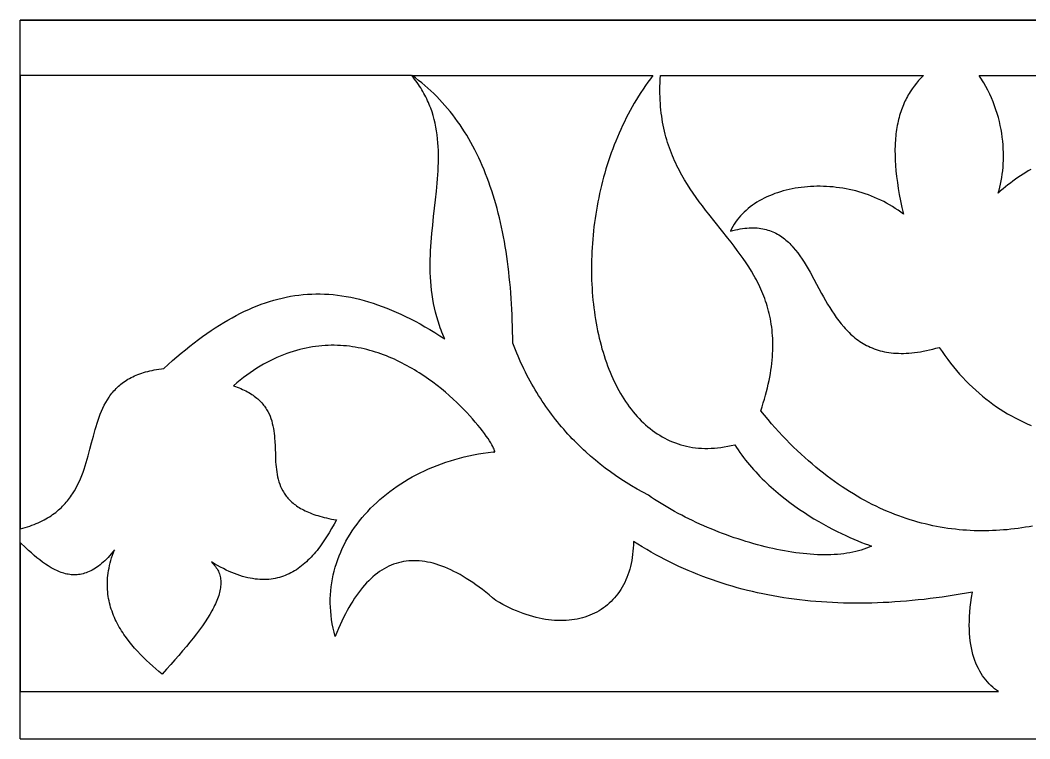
# Model space of a CAD drawing. Extents: x -54 to 62, y 50 to 90.
# Drawn here: x -54.5 to 1.7, y 49.8 to 89.8 of the extents above; entities that cross this region are included whole.
import ezdxf

# ---------------------------------------------------------------- set-up
doc = ezdxf.new("R2010")
doc.units = 0
doc.header["$MEASUREMENT"] = 0
doc.layers.get('0').update_dxf_attribs({"linetype": 'CONTINUOUS'})
doc.layers.add('LAYER_1', color=18, linetype='CONTINUOUS')

msp = doc.modelspace()

# ---------------------------------------------------------------- linework, layer by layer
msp.add_line((-54.476, 49.81), (-54.476, 89.81))
at = {"layer": 'LAYER_1'}
for points in [[(61.976, 89.81), (-32.692, 89.81), (-54.476, 89.81)], [(61.976, 89.796), (-54.476, 89.796)], [(1.864, 61.653), (1.664, 61.616), (1.463, 61.582), (1.262, 61.55), (1.06, 61.521), (0.857, 61.495), (0.655, 61.472), (0.451, 61.451), (0.247, 61.433), (0.043, 61.418), (-0.162, 61.405), (-0.367, 61.396), (-0.572, 61.389), (-0.778, 61.386), (-0.985, 61.386), (-1.191, 61.388), (-1.398, 61.394), (-1.606, 61.403), (-1.813, 61.415), (-2.021, 61.43), (-2.229, 61.449), (-2.438, 61.47), (-2.647, 61.495), (-2.856, 61.524), (-3.065, 61.556), (-3.274, 61.591), (-3.484, 61.63), (-3.694, 61.672), (-3.904, 61.718), (-4.114, 61.768), (-4.324, 61.821), (-4.534, 61.877), (-4.745, 61.938), (-4.955, 62.002), (-5.166, 62.07), (-5.376, 62.142), (-5.587, 62.217), (-5.798, 62.297), (-6.008, 62.38), (-6.219, 62.468), (-6.43, 62.559), (-6.64, 62.655), (-6.851, 62.754), (-7.061, 62.858), (-7.272, 62.966), (-7.482, 63.078), (-7.692, 63.194), (-7.902, 63.314), (-8.112, 63.439), (-8.322, 63.568), (-8.531, 63.702), (-8.74, 63.84), (-8.95, 63.982), (-9.158, 64.129), (-9.367, 64.281), (-9.576, 64.437), (-9.784, 64.597), (-9.992, 64.762), (-10.199, 64.932), (-10.406, 65.107), (-10.613, 65.286), (-10.82, 65.471), (-11.026, 65.66), (-11.232, 65.853), (-11.437, 66.052), (-11.642, 66.256), (-11.847, 66.465), (-12.051, 66.678), (-12.255, 66.897), (-12.458, 67.121), (-12.66, 67.35), (-12.863, 67.584), (-13.064, 67.824), (-13.266, 68.068), (-13.192, 68.29), (-13.124, 68.508), (-13.059, 68.723), (-13, 68.934), (-12.944, 69.143), (-12.893, 69.348), (-12.847, 69.551), (-12.804, 69.75), (-12.765, 69.946), (-12.731, 70.14), (-12.701, 70.33), (-12.674, 70.518), (-12.652, 70.703), (-12.633, 70.885), (-12.618, 71.065), (-12.606, 71.242), (-12.598, 71.417), (-12.594, 71.589), (-12.593, 71.758), (-12.596, 71.926), (-12.602, 72.09), (-12.611, 72.253), (-12.623, 72.413), (-12.639, 72.571), (-12.657, 72.727), (-12.679, 72.881), (-12.704, 73.033), (-12.731, 73.183), (-12.761, 73.33), (-12.794, 73.476), (-12.83, 73.62), (-12.868, 73.763), (-12.909, 73.903), (-12.953, 74.042), (-12.999, 74.179), (-13.047, 74.315), (-13.097, 74.449), (-13.15, 74.582), (-13.205, 74.713), (-13.262, 74.843), (-13.321, 74.971), (-13.382, 75.098), (-13.445, 75.224), (-13.509, 75.349), (-13.576, 75.472), (-13.644, 75.595), (-13.785, 75.836), (-13.933, 76.075), (-14.086, 76.309), (-14.244, 76.541), (-14.406, 76.77), (-14.572, 76.997), (-14.742, 77.223), (-14.915, 77.447), (-15.09, 77.67), (-15.445, 78.115), (-15.804, 78.561), (-16.162, 79.012), (-16.34, 79.239), (-16.515, 79.47), (-16.689, 79.702), (-16.859, 79.938), (-17.026, 80.178), (-17.19, 80.421), (-17.349, 80.669), (-17.503, 80.921), (-17.651, 81.179), (-17.723, 81.31), (-17.794, 81.442), (-17.863, 81.576), (-17.93, 81.711), (-17.996, 81.848), (-18.059, 81.986), (-18.121, 82.126), (-18.181, 82.268), (-18.239, 82.412), (-18.295, 82.558), (-18.349, 82.705), (-18.4, 82.854), (-18.449, 83.006), (-18.496, 83.159), (-18.541, 83.314), (-18.583, 83.472), (-18.622, 83.632), (-18.659, 83.794), (-18.693, 83.958), (-18.725, 84.125), (-18.754, 84.294), (-18.78, 84.465), (-18.803, 84.639), (-18.823, 84.816), (-18.84, 84.995), (-18.853, 85.176), (-18.864, 85.361), (-18.871, 85.548), (-18.875, 85.738), (-18.876, 85.931), (-18.873, 86.126), (-18.867, 86.325), (-18.857, 86.527), (-18.844, 86.731), (-4.214, 86.731), (-4.351, 86.591), (-4.482, 86.447), (-4.608, 86.298), (-4.729, 86.144), (-4.843, 85.985), (-4.952, 85.82), (-5.004, 85.736), (-5.055, 85.651), (-5.104, 85.564), (-5.151, 85.475), (-5.197, 85.385), (-5.242, 85.294), (-5.284, 85.201), (-5.326, 85.106), (-5.365, 85.01), (-5.403, 84.912), (-5.44, 84.813), (-5.474, 84.712), (-5.507, 84.609), (-5.539, 84.505), (-5.568, 84.399), (-5.596, 84.291), (-5.622, 84.181), (-5.647, 84.069), (-5.669, 83.956), (-5.69, 83.841), (-5.709, 83.724), (-5.727, 83.604), (-5.742, 83.483), (-5.755, 83.36), (-5.767, 83.235), (-5.777, 83.108), (-5.785, 82.979), (-5.791, 82.848), (-5.797, 82.58), (-5.795, 82.302), (-5.786, 82.016), (-5.768, 81.721), (-5.742, 81.417), (-5.708, 81.103), (-5.666, 80.78), (-5.615, 80.446), (-5.555, 80.103), (-5.486, 79.749), (-5.408, 79.385), (-5.322, 79.01), (-5.472, 79.123), (-5.625, 79.232), (-5.78, 79.337), (-5.938, 79.437), (-6.099, 79.533), (-6.262, 79.625), (-6.426, 79.712), (-6.593, 79.794), (-6.762, 79.873), (-6.932, 79.947), (-7.104, 80.017), (-7.277, 80.082), (-7.452, 80.143), (-7.628, 80.2), (-7.805, 80.253), (-7.983, 80.302), (-8.161, 80.346), (-8.34, 80.387), (-8.52, 80.423), (-8.7, 80.455), (-8.88, 80.483), (-9.061, 80.506), (-9.241, 80.526), (-9.421, 80.542), (-9.601, 80.554), (-9.781, 80.561), (-9.96, 80.565), (-10.138, 80.565), (-10.315, 80.56), (-10.491, 80.552), (-10.667, 80.54), (-10.841, 80.524), (-11.013, 80.504), (-11.185, 80.481), (-11.354, 80.453), (-11.522, 80.422), (-11.688, 80.387), (-11.851, 80.348), (-12.013, 80.305), (-12.172, 80.258), (-12.329, 80.208), (-12.483, 80.154), (-12.635, 80.097), (-12.783, 80.035), (-12.929, 79.97), (-13.072, 79.902), (-13.211, 79.83), (-13.347, 79.754), (-13.479, 79.675), (-13.608, 79.592), (-13.733, 79.505), (-13.854, 79.415), (-13.971, 79.322), (-14.083, 79.225), (-14.192, 79.125), (-14.296, 79.021), (-14.395, 78.913), (-14.49, 78.803), (-14.579, 78.689), (-14.664, 78.571), (-14.744, 78.45), (-14.818, 78.326), (-14.887, 78.199), (-14.95, 78.068), (-14.811, 78.106), (-14.675, 78.139), (-14.542, 78.167), (-14.412, 78.192), (-14.285, 78.212), (-14.16, 78.228), (-14.038, 78.24), (-13.919, 78.249), (-13.803, 78.253), (-13.689, 78.254), (-13.577, 78.25), (-13.468, 78.244), (-13.362, 78.233), (-13.258, 78.219), (-13.156, 78.202), (-13.056, 78.181), (-12.959, 78.157), (-12.864, 78.129), (-12.771, 78.099), (-12.679, 78.065), (-12.59, 78.028), (-12.503, 77.989), (-12.418, 77.946), (-12.334, 77.901), (-12.253, 77.853), (-12.173, 77.802), (-12.094, 77.749), (-12.018, 77.693), (-11.943, 77.635), (-11.869, 77.574), (-11.797, 77.511), (-11.726, 77.446), (-11.657, 77.378), (-11.588, 77.309), (-11.522, 77.237), (-11.456, 77.164), (-11.328, 77.011), (-11.204, 76.852), (-11.083, 76.686), (-10.966, 76.514), (-10.852, 76.337), (-10.74, 76.156), (-10.631, 75.97), (-10.522, 75.78), (-10.309, 75.393), (-9.881, 74.602), (-9.772, 74.404), (-9.66, 74.207), (-9.547, 74.011), (-9.43, 73.818), (-9.311, 73.627), (-9.188, 73.44), (-9.061, 73.256), (-8.929, 73.077), (-8.793, 72.903), (-8.651, 72.735), (-8.578, 72.653), (-8.504, 72.573), (-8.428, 72.494), (-8.35, 72.417), (-8.271, 72.342), (-8.19, 72.269), (-8.108, 72.198), (-8.023, 72.129), (-7.937, 72.062), (-7.849, 71.997), (-7.758, 71.934), (-7.666, 71.874), (-7.572, 71.816), (-7.476, 71.76), (-7.377, 71.708), (-7.276, 71.657), (-7.173, 71.61), (-7.068, 71.565), (-6.96, 71.523), (-6.85, 71.484), (-6.737, 71.447), (-6.622, 71.414), (-6.504, 71.384), (-6.383, 71.357), (-6.26, 71.334), (-6.134, 71.314), (-6.005, 71.297), (-5.873, 71.283), (-5.739, 71.273), (-5.601, 71.267), (-5.46, 71.265), (-5.317, 71.266), (-5.17, 71.271), (-5.02, 71.28), (-4.866, 71.292), (-4.71, 71.309), (-4.55, 71.33), (-4.386, 71.355), (-4.22, 71.385), (-4.049, 71.419), (-3.875, 71.457), (-3.698, 71.499), (-3.517, 71.546), (-3.332, 71.598), (-3.179, 71.369), (-3.023, 71.146), (-2.865, 70.928), (-2.703, 70.715), (-2.539, 70.508), (-2.371, 70.306), (-2.201, 70.11), (-2.028, 69.919), (-1.852, 69.733), (-1.673, 69.553), (-1.492, 69.378), (-1.307, 69.207), (-1.12, 69.043), (-0.931, 68.883), (-0.738, 68.728), (-0.543, 68.578), (-0.345, 68.433), (-0.145, 68.293), (0.058, 68.159), (0.264, 68.028), (0.472, 67.903), (0.683, 67.783), (0.896, 67.667), (1.112, 67.556), (1.33, 67.45), (1.551, 67.348), (1.774, 67.251)], [(1.767, 81.506), (1.622, 81.421), (1.477, 81.333), (1.333, 81.242), (1.19, 81.148), (1.048, 81.052), (0.907, 80.953), (0.766, 80.851), (0.627, 80.747), (0.488, 80.64), (0.351, 80.53), (0.214, 80.418), (0.079, 80.303), (-0.056, 80.186), (-0.006, 80.348), (0.039, 80.515), (0.079, 80.688), (0.116, 80.867), (0.148, 81.049), (0.175, 81.237), (0.198, 81.428), (0.216, 81.624), (0.229, 81.823), (0.237, 82.026), (0.24, 82.231), (0.238, 82.439), (0.23, 82.65), (0.216, 82.863), (0.197, 83.078), (0.172, 83.294), (0.141, 83.512), (0.105, 83.73), (0.061, 83.95), (0.012, 84.169), (-0.044, 84.389), (-0.106, 84.609), (-0.176, 84.828), (-0.252, 85.046), (-0.334, 85.264), (-0.424, 85.48), (-0.522, 85.694), (-0.626, 85.907), (-0.738, 86.117), (-0.858, 86.325), (-0.92, 86.427), (-0.985, 86.529), (-1.051, 86.631), (-1.12, 86.731), (15.556, 86.731)], [(-54.476, 49.81), (-32.692, 49.81), (61.976, 49.81)], [(-54.476, 49.81), (61.976, 49.81)]]:
    msp.add_lwpolyline(points, dxfattribs=at)
for points in [[(-54.476, 86.731), (-54.476, 61.489), (-54.338, 61.526), (-54.204, 61.565), (-54.074, 61.606), (-53.947, 61.648), (-53.823, 61.693), (-53.703, 61.739), (-53.586, 61.786), (-53.472, 61.836), (-53.361, 61.887), (-53.254, 61.94), (-53.149, 61.994), (-53.048, 62.05), (-52.95, 62.107), (-52.854, 62.166), (-52.761, 62.227), (-52.671, 62.288), (-52.584, 62.352), (-52.499, 62.416), (-52.417, 62.482), (-52.338, 62.549), (-52.261, 62.618), (-52.186, 62.687), (-52.114, 62.758), (-52.044, 62.83), (-51.977, 62.903), (-51.911, 62.977), (-51.848, 63.053), (-51.787, 63.129), (-51.728, 63.206), (-51.671, 63.285), (-51.616, 63.364), (-51.562, 63.444), (-51.461, 63.607), (-51.366, 63.773), (-51.278, 63.942), (-51.196, 64.114), (-51.119, 64.288), (-51.047, 64.465), (-50.98, 64.643), (-50.916, 64.823), (-50.856, 65.004), (-50.8, 65.187), (-50.746, 65.371), (-50.694, 65.555), (-50.595, 65.924), (-50.5, 66.293), (-50.405, 66.659), (-50.306, 67.02), (-50.254, 67.198), (-50.199, 67.375), (-50.142, 67.549), (-50.082, 67.72), (-50.018, 67.889), (-49.949, 68.055), (-49.876, 68.218), (-49.798, 68.377), (-49.715, 68.532), (-49.626, 68.683), (-49.53, 68.83), (-49.479, 68.902), (-49.427, 68.973), (-49.373, 69.042), (-49.317, 69.11), (-49.259, 69.177), (-49.2, 69.243), (-49.138, 69.307), (-49.074, 69.37), (-49.007, 69.432), (-48.939, 69.492), (-48.868, 69.551), (-48.795, 69.608), (-48.72, 69.663), (-48.642, 69.718), (-48.561, 69.77), (-48.478, 69.821), (-48.393, 69.87), (-48.304, 69.918), (-48.213, 69.964), (-48.12, 70.008), (-48.023, 70.05), (-47.923, 70.09), (-47.821, 70.129), (-47.715, 70.166), (-47.606, 70.2), (-47.495, 70.233), (-47.38, 70.264), (-47.261, 70.293), (-47.14, 70.32), (-47.015, 70.345), (-46.886, 70.367), (-46.755, 70.388), (-46.619, 70.406), (-46.48, 70.422), (-46.237, 70.643), (-45.995, 70.859), (-45.754, 71.068), (-45.513, 71.272), (-45.274, 71.47), (-45.036, 71.662), (-44.798, 71.847), (-44.561, 72.027), (-44.325, 72.201), (-44.09, 72.369), (-43.855, 72.531), (-43.62, 72.687), (-43.386, 72.836), (-43.153, 72.98), (-42.92, 73.118), (-42.687, 73.249), (-42.455, 73.375), (-42.222, 73.494), (-41.99, 73.607), (-41.758, 73.714), (-41.526, 73.815), (-41.295, 73.909), (-41.063, 73.997), (-40.831, 74.08), (-40.598, 74.155), (-40.366, 74.225), (-40.133, 74.288), (-39.9, 74.345), (-39.667, 74.396), (-39.433, 74.44), (-39.199, 74.478), (-38.964, 74.51), (-38.729, 74.535), (-38.493, 74.554), (-38.256, 74.567), (-38.018, 74.573), (-37.78, 74.572), (-37.541, 74.566), (-37.301, 74.552), (-37.06, 74.532), (-36.818, 74.506), (-36.575, 74.473), (-36.33, 74.434), (-36.085, 74.388), (-35.838, 74.335), (-35.59, 74.276), (-35.341, 74.211), (-35.091, 74.138), (-34.838, 74.059), (-34.585, 73.974), (-34.33, 73.882), (-34.073, 73.783), (-33.814, 73.677), (-33.554, 73.565), (-33.292, 73.446), (-33.029, 73.32), (-32.763, 73.187), (-32.495, 73.048), (-32.226, 72.902), (-31.954, 72.749), (-31.681, 72.589), (-31.405, 72.422), (-31.127, 72.249), (-30.847, 72.068), (-30.902, 72.192), (-30.955, 72.315), (-31.005, 72.439), (-31.054, 72.563), (-31.1, 72.686), (-31.144, 72.81), (-31.226, 73.057), (-31.299, 73.304), (-31.365, 73.55), (-31.423, 73.797), (-31.474, 74.043), (-31.518, 74.289), (-31.555, 74.534), (-31.587, 74.78), (-31.612, 75.024), (-31.632, 75.269), (-31.646, 75.513), (-31.656, 75.757), (-31.66, 76.001), (-31.661, 76.244), (-31.657, 76.486), (-31.65, 76.728), (-31.64, 76.97), (-31.626, 77.211), (-31.61, 77.451), (-31.591, 77.691), (-31.57, 77.93), (-31.523, 78.407), (-31.472, 78.881), (-31.366, 79.819), (-31.317, 80.284), (-31.273, 80.745), (-31.255, 80.974), (-31.238, 81.202), (-31.224, 81.43), (-31.213, 81.656), (-31.206, 81.881), (-31.202, 82.106), (-31.202, 82.329), (-31.207, 82.551), (-31.216, 82.772), (-31.23, 82.992), (-31.25, 83.211), (-31.275, 83.428), (-31.305, 83.645), (-31.343, 83.86), (-31.386, 84.074), (-31.437, 84.286), (-31.494, 84.498), (-31.56, 84.708), (-31.633, 84.917), (-31.672, 85.02), (-31.714, 85.124), (-31.758, 85.227), (-31.803, 85.33), (-31.851, 85.432), (-31.902, 85.535), (-31.954, 85.636), (-32.009, 85.738), (-32.067, 85.839), (-32.126, 85.939), (-32.188, 86.04), (-32.253, 86.14), (-32.32, 86.239), (-32.39, 86.338), (-32.462, 86.437), (-32.537, 86.536), (-32.614, 86.634), (-32.695, 86.731)], [(-19.265, 86.731), (-19.406, 86.547), (-19.543, 86.36), (-19.678, 86.171), (-19.809, 85.979), (-19.938, 85.785), (-20.063, 85.589), (-20.185, 85.391), (-20.305, 85.19), (-20.421, 84.988), (-20.534, 84.783), (-20.645, 84.577), (-20.752, 84.369), (-20.857, 84.159), (-20.958, 83.947), (-21.056, 83.734), (-21.152, 83.519), (-21.245, 83.303), (-21.334, 83.085), (-21.421, 82.866), (-21.505, 82.646), (-21.585, 82.425), (-21.663, 82.202), (-21.738, 81.978), (-21.81, 81.753), (-21.88, 81.528), (-21.946, 81.301), (-22.009, 81.074), (-22.07, 80.846), (-22.128, 80.617), (-22.182, 80.388), (-22.234, 80.158), (-22.284, 79.928), (-22.33, 79.697), (-22.373, 79.466), (-22.414, 79.235), (-22.452, 79.004), (-22.486, 78.772), (-22.519, 78.541), (-22.548, 78.309), (-22.574, 78.078), (-22.598, 77.847), (-22.619, 77.616), (-22.637, 77.385), (-22.653, 77.155), (-22.665, 76.925), (-22.675, 76.696), (-22.682, 76.467), (-22.687, 76.239), (-22.688, 76.011), (-22.687, 75.785), (-22.683, 75.559), (-22.677, 75.334), (-22.668, 75.11), (-22.656, 74.887), (-22.641, 74.666), (-22.624, 74.445), (-22.603, 74.226), (-22.581, 74.008), (-22.555, 73.792), (-22.527, 73.577), (-22.496, 73.363), (-22.463, 73.152), (-22.427, 72.942), (-22.388, 72.733), (-22.347, 72.527), (-22.303, 72.322), (-22.256, 72.119), (-22.207, 71.918), (-22.155, 71.72), (-22.101, 71.523), (-22.044, 71.329), (-21.984, 71.137), (-21.922, 70.948), (-21.858, 70.761), (-21.79, 70.576), (-21.72, 70.394), (-21.648, 70.214), (-21.573, 70.038), (-21.495, 69.864), (-21.415, 69.693), (-21.333, 69.525), (-21.248, 69.359), (-21.16, 69.197), (-21.07, 69.038), (-20.977, 68.883), (-20.882, 68.73), (-20.784, 68.581), (-20.684, 68.435), (-20.582, 68.293), (-20.477, 68.154), (-20.369, 68.019), (-20.259, 67.887), (-20.147, 67.759), (-20.032, 67.636), (-19.914, 67.515), (-19.795, 67.399), (-19.672, 67.287), (-19.548, 67.179), (-19.421, 67.075), (-19.291, 66.976), (-19.16, 66.88), (-19.025, 66.789), (-18.889, 66.703), (-18.75, 66.621), (-18.608, 66.543), (-18.465, 66.47), (-18.319, 66.402), (-18.17, 66.339), (-18.019, 66.28), (-17.866, 66.226), (-17.711, 66.178), (-17.553, 66.134), (-17.393, 66.096), (-17.231, 66.062), (-17.066, 66.034), (-16.899, 66.012), (-16.729, 65.994), (-16.558, 65.982), (-16.384, 65.976), (-16.208, 65.975), (-16.029, 65.98), (-15.849, 65.991), (-15.666, 66.007), (-15.481, 66.03), (-15.293, 66.058), (-15.104, 66.092), (-14.912, 66.133), (-14.717, 66.179), (-14.623, 66.032), (-14.526, 65.886), (-14.426, 65.743), (-14.324, 65.601), (-14.22, 65.462), (-14.113, 65.324), (-14.004, 65.188), (-13.893, 65.054), (-13.78, 64.922), (-13.666, 64.791), (-13.549, 64.663), (-13.431, 64.536), (-13.311, 64.412), (-13.189, 64.289), (-13.066, 64.168), (-12.942, 64.049), (-12.817, 63.932), (-12.69, 63.817), (-12.562, 63.703), (-12.433, 63.592), (-12.172, 63.375), (-11.909, 63.165), (-11.643, 62.963), (-11.376, 62.768), (-11.108, 62.58), (-10.839, 62.401), (-10.572, 62.228), (-10.305, 62.063), (-10.04, 61.906), (-9.779, 61.756), (-9.52, 61.614), (-9.266, 61.479), (-9.016, 61.351), (-8.772, 61.231), (-8.534, 61.119), (-8.303, 61.014), (-8.08, 60.916), (-7.865, 60.826), (-7.659, 60.743), (-7.462, 60.667), (-7.277, 60.6), (-7.102, 60.539), (-7.238, 60.477), (-7.378, 60.419), (-7.523, 60.366), (-7.671, 60.317), (-7.824, 60.272), (-7.98, 60.232), (-8.141, 60.195), (-8.305, 60.163), (-8.472, 60.135), (-8.643, 60.111), (-8.817, 60.091), (-8.994, 60.075), (-9.174, 60.062), (-9.358, 60.054), (-9.544, 60.049), (-9.732, 60.048), (-9.924, 60.051), (-10.117, 60.057), (-10.313, 60.067), (-10.511, 60.08), (-10.711, 60.097), (-10.913, 60.117), (-11.117, 60.141), (-11.323, 60.167), (-11.53, 60.197), (-11.739, 60.231), (-11.948, 60.267), (-12.159, 60.307), (-12.372, 60.349), (-12.585, 60.395), (-12.799, 60.443), (-13.013, 60.495), (-13.229, 60.549), (-13.444, 60.606), (-13.66, 60.666), (-13.876, 60.729), (-14.093, 60.794), (-14.309, 60.861), (-14.525, 60.932), (-14.741, 61.004), (-14.957, 61.08), (-15.171, 61.157), (-15.386, 61.237), (-15.599, 61.319), (-15.812, 61.404), (-16.024, 61.49), (-16.234, 61.579), (-16.443, 61.67), (-16.651, 61.762), (-16.858, 61.857), (-17.062, 61.954), (-17.265, 62.052), (-17.466, 62.153), (-17.666, 62.255), (-17.863, 62.359), (-18.057, 62.464), (-18.25, 62.572), (-18.44, 62.68), (-18.627, 62.791), (-18.812, 62.902), (-18.994, 63.015), (-19.172, 63.13), (-19.348, 63.246), (-19.521, 63.363), (-19.836, 63.533), (-20.147, 63.71), (-20.454, 63.891), (-20.756, 64.078), (-21.053, 64.27), (-21.346, 64.468), (-21.633, 64.672), (-21.916, 64.882), (-22.194, 65.097), (-22.466, 65.318), (-22.734, 65.545), (-22.997, 65.779), (-23.126, 65.898), (-23.254, 66.018), (-23.38, 66.14), (-23.506, 66.264), (-23.63, 66.389), (-23.753, 66.516), (-23.874, 66.644), (-23.994, 66.774), (-24.112, 66.905), (-24.23, 67.039), (-24.346, 67.173), (-24.46, 67.31), (-24.573, 67.448), (-24.685, 67.588), (-24.795, 67.729), (-24.904, 67.872), (-25.011, 68.017), (-25.117, 68.163), (-25.222, 68.311), (-25.325, 68.461), (-25.426, 68.613), (-25.527, 68.766), (-25.625, 68.921), (-25.722, 69.078), (-25.818, 69.237), (-25.912, 69.397), (-26.005, 69.559), (-26.096, 69.723), (-26.186, 69.889), (-26.274, 70.056), (-26.36, 70.226), (-26.445, 70.397), (-26.529, 70.57), (-26.611, 70.745), (-26.691, 70.921), (-26.77, 71.1), (-26.847, 71.28), (-26.923, 71.463), (-26.997, 71.647), (-27.069, 71.833), (-27.071, 72.153), (-27.076, 72.471), (-27.083, 72.786), (-27.093, 73.099), (-27.105, 73.41), (-27.119, 73.718), (-27.136, 74.023), (-27.155, 74.326), (-27.177, 74.627), (-27.201, 74.925), (-27.228, 75.22), (-27.257, 75.513), (-27.289, 75.803), (-27.323, 76.09), (-27.36, 76.375), (-27.4, 76.657), (-27.442, 76.936), (-27.487, 77.213), (-27.534, 77.487), (-27.584, 77.759), (-27.637, 78.027), (-27.692, 78.293), (-27.751, 78.556), (-27.811, 78.816), (-27.875, 79.074), (-27.942, 79.328), (-28.011, 79.58), (-28.083, 79.829), (-28.157, 80.075), (-28.235, 80.318), (-28.315, 80.558), (-28.399, 80.795), (-28.485, 81.029), (-28.574, 81.261), (-28.666, 81.489), (-28.761, 81.714), (-28.859, 81.936), (-28.959, 82.156), (-29.063, 82.372), (-29.17, 82.585), (-29.279, 82.795), (-29.392, 83.002), (-29.508, 83.205), (-29.627, 83.406), (-29.749, 83.603), (-29.874, 83.798), (-30.002, 83.989), (-30.133, 84.177), (-30.267, 84.361), (-30.405, 84.543), (-30.546, 84.721), (-30.689, 84.896), (-30.837, 85.067), (-30.987, 85.235), (-31.14, 85.4), (-31.297, 85.562), (-31.457, 85.72), (-31.62, 85.875), (-31.787, 86.026), (-31.957, 86.174), (-32.13, 86.318), (-32.307, 86.46), (-32.487, 86.597), (-32.67, 86.731)], [(-54.476, 60.735), (-54.476, 52.438), (-0.043, 52.438), (-0.151, 52.516), (-0.257, 52.599), (-0.36, 52.687), (-0.461, 52.78), (-0.56, 52.878), (-0.655, 52.981), (-0.748, 53.089), (-0.837, 53.203), (-0.923, 53.323), (-1.005, 53.449), (-1.083, 53.58), (-1.157, 53.718), (-1.227, 53.862), (-1.292, 54.012), (-1.353, 54.169), (-1.408, 54.333), (-1.459, 54.503), (-1.505, 54.68), (-1.545, 54.865), (-1.579, 55.056), (-1.608, 55.255), (-1.631, 55.462), (-1.647, 55.676), (-1.657, 55.898), (-1.66, 56.128), (-1.657, 56.366), (-1.646, 56.613), (-1.629, 56.867), (-1.604, 57.131), (-1.571, 57.403), (-1.531, 57.683), (-1.482, 57.973), (-1.823, 57.912), (-2.163, 57.854), (-2.502, 57.799), (-2.839, 57.747), (-3.175, 57.699), (-3.509, 57.654), (-3.842, 57.611), (-4.173, 57.572), (-4.503, 57.537), (-4.832, 57.504), (-5.159, 57.475), (-5.485, 57.449), (-5.809, 57.426), (-6.132, 57.406), (-6.454, 57.39), (-6.774, 57.377), (-7.093, 57.367), (-7.41, 57.36), (-7.725, 57.357), (-8.04, 57.357), (-8.353, 57.361), (-8.664, 57.368), (-8.974, 57.378), (-9.282, 57.391), (-9.589, 57.408), (-9.894, 57.428), (-10.198, 57.452), (-10.501, 57.479), (-10.802, 57.509), (-11.101, 57.543), (-11.399, 57.58), (-11.695, 57.621), (-11.99, 57.665), (-12.283, 57.713), (-12.575, 57.764), (-12.865, 57.818), (-13.154, 57.876), (-13.441, 57.938), (-13.727, 58.003), (-14.011, 58.071), (-14.294, 58.143), (-14.575, 58.219), (-14.854, 58.298), (-15.132, 58.381), (-15.408, 58.467), (-15.683, 58.557), (-15.956, 58.65), (-16.227, 58.747), (-16.497, 58.848), (-16.766, 58.952), (-17.032, 59.06), (-17.297, 59.171), (-17.561, 59.286), (-17.823, 59.405), (-18.083, 59.528), (-18.342, 59.654), (-18.599, 59.784), (-18.854, 59.917), (-19.108, 60.054), (-19.36, 60.195), (-19.611, 60.34), (-19.859, 60.488), (-20.107, 60.641), (-20.352, 60.797), (-20.355, 60.61), (-20.363, 60.428), (-20.376, 60.248), (-20.395, 60.072), (-20.418, 59.9), (-20.445, 59.731), (-20.478, 59.566), (-20.515, 59.405), (-20.557, 59.247), (-20.604, 59.094), (-20.655, 58.943), (-20.71, 58.797), (-20.77, 58.655), (-20.834, 58.516), (-20.902, 58.382), (-20.974, 58.251), (-21.051, 58.125), (-21.131, 58.003), (-21.216, 57.884), (-21.304, 57.77), (-21.396, 57.66), (-21.492, 57.555), (-21.592, 57.453), (-21.695, 57.356), (-21.801, 57.264), (-21.912, 57.176), (-22.025, 57.092), (-22.142, 57.013), (-22.262, 56.938), (-22.386, 56.868), (-22.512, 56.802), (-22.642, 56.741), (-22.774, 56.685), (-22.91, 56.634), (-23.048, 56.587), (-23.189, 56.546), (-23.333, 56.509), (-23.48, 56.477), (-23.629, 56.45), (-23.781, 56.427), (-23.935, 56.41), (-24.091, 56.398), (-24.25, 56.392), (-24.411, 56.39), (-24.575, 56.393), (-24.74, 56.402), (-24.908, 56.416), (-25.077, 56.436), (-25.248, 56.46), (-25.422, 56.49), (-25.597, 56.526), (-25.773, 56.567), (-25.952, 56.614), (-26.132, 56.666), (-26.313, 56.723), (-26.496, 56.787), (-26.68, 56.856), (-26.866, 56.931), (-27.053, 57.011), (-27.241, 57.098), (-27.43, 57.19), (-27.62, 57.288), (-27.811, 57.392), (-28.003, 57.502), (-28.193, 57.665), (-28.381, 57.821), (-28.567, 57.97), (-28.752, 58.114), (-28.935, 58.252), (-29.117, 58.383), (-29.297, 58.508), (-29.475, 58.627), (-29.652, 58.74), (-29.828, 58.847), (-30.001, 58.948), (-30.173, 59.043), (-30.344, 59.131), (-30.513, 59.213), (-30.68, 59.289), (-30.846, 59.359), (-31.01, 59.423), (-31.173, 59.481), (-31.334, 59.533), (-31.493, 59.578), (-31.651, 59.617), (-31.807, 59.651), (-31.962, 59.678), (-32.115, 59.699), (-32.267, 59.713), (-32.417, 59.722), (-32.565, 59.725), (-32.712, 59.721), (-32.857, 59.711), (-33, 59.695), (-33.142, 59.673), (-33.283, 59.645), (-33.422, 59.611), (-33.559, 59.57), (-33.695, 59.524), (-33.829, 59.471), (-33.961, 59.412), (-34.092, 59.347), (-34.222, 59.276), (-34.349, 59.199), (-34.476, 59.115), (-34.6, 59.026), (-34.723, 58.93), (-34.845, 58.828), (-34.965, 58.72), (-35.083, 58.606), (-35.2, 58.486), (-35.315, 58.359), (-35.429, 58.227), (-35.541, 58.088), (-35.651, 57.943), (-35.76, 57.792), (-35.867, 57.635), (-35.973, 57.472), (-36.077, 57.303), (-36.18, 57.127), (-36.281, 56.946), (-36.38, 56.758), (-36.478, 56.564), (-36.574, 56.364), (-36.669, 56.158), (-36.762, 55.946), (-36.854, 55.727), (-36.944, 55.502), (-37.007, 55.739), (-37.062, 55.974), (-37.108, 56.209), (-37.147, 56.443), (-37.177, 56.676), (-37.199, 56.908), (-37.214, 57.138), (-37.22, 57.368), (-37.219, 57.596), (-37.21, 57.823), (-37.194, 58.048), (-37.171, 58.272), (-37.14, 58.494), (-37.102, 58.714), (-37.057, 58.933), (-37.005, 59.149), (-36.945, 59.364), (-36.88, 59.577), (-36.807, 59.787), (-36.728, 59.996), (-36.642, 60.202), (-36.55, 60.406), (-36.451, 60.607), (-36.347, 60.806), (-36.236, 61.002), (-36.119, 61.196), (-35.996, 61.387), (-35.867, 61.575), (-35.733, 61.76), (-35.593, 61.942), (-35.447, 62.121), (-35.296, 62.297), (-35.139, 62.47), (-34.978, 62.639), (-34.811, 62.805), (-34.639, 62.967), (-34.462, 63.126), (-34.28, 63.282), (-34.093, 63.433), (-33.902, 63.581), (-33.706, 63.725), (-33.506, 63.865), (-33.301, 64.001), (-33.092, 64.133), (-32.879, 64.261), (-32.661, 64.384), (-32.44, 64.503), (-32.215, 64.618), (-31.986, 64.728), (-31.753, 64.834), (-31.516, 64.934), (-31.276, 65.031), (-31.033, 65.122), (-30.786, 65.208), (-30.536, 65.29), (-30.283, 65.366), (-30.027, 65.437), (-29.768, 65.503), (-29.506, 65.564), (-29.242, 65.619), (-28.974, 65.669), (-28.705, 65.713), (-28.432, 65.752), (-28.158, 65.785), (-28.136, 65.775), (-28.118, 65.77), (-28.103, 65.768), (-28.091, 65.771), (-28.082, 65.777), (-28.076, 65.787), (-28.072, 65.801), (-28.072, 65.818), (-28.074, 65.84), (-28.08, 65.864), (-28.099, 65.923), (-28.129, 65.995), (-28.171, 66.08), (-28.223, 66.175), (-28.286, 66.282), (-28.359, 66.399), (-28.443, 66.525), (-28.537, 66.66), (-28.64, 66.803), (-28.754, 66.954), (-28.877, 67.111), (-29.01, 67.275), (-29.151, 67.444), (-29.302, 67.618), (-29.462, 67.796), (-29.63, 67.978), (-29.807, 68.162), (-29.993, 68.348), (-30.186, 68.536), (-30.388, 68.724), (-30.597, 68.913), (-30.814, 69.1), (-31.039, 69.287), (-31.271, 69.472), (-31.51, 69.654), (-31.755, 69.832), (-32.008, 70.007), (-32.267, 70.177), (-32.399, 70.26), (-32.533, 70.342), (-32.668, 70.422), (-32.805, 70.501), (-32.943, 70.577), (-33.083, 70.653), (-33.224, 70.726), (-33.367, 70.797), (-33.511, 70.867), (-33.656, 70.934), (-33.803, 70.999), (-33.952, 71.062), (-34.101, 71.123), (-34.252, 71.181), (-34.404, 71.236), (-34.558, 71.289), (-34.712, 71.339), (-34.868, 71.387), (-35.026, 71.432), (-35.184, 71.473), (-35.343, 71.512), (-35.504, 71.548), (-35.666, 71.58), (-35.829, 71.609), (-35.993, 71.635), (-36.158, 71.658), (-36.324, 71.677), (-36.491, 71.692), (-36.659, 71.703), (-36.828, 71.711), (-36.998, 71.715), (-37.169, 71.715), (-37.34, 71.711), (-37.513, 71.703), (-37.687, 71.691), (-37.861, 71.674), (-38.036, 71.653), (-38.212, 71.628), (-38.389, 71.598), (-38.566, 71.563), (-38.744, 71.524), (-38.923, 71.48), (-39.103, 71.431), (-39.283, 71.377), (-39.464, 71.318), (-39.645, 71.254), (-39.827, 71.185), (-40.01, 71.11), (-40.193, 71.03), (-40.377, 70.945), (-40.561, 70.854), (-40.746, 70.757), (-40.931, 70.655), (-41.116, 70.547), (-41.302, 70.433), (-41.489, 70.313), (-41.675, 70.187), (-41.862, 70.055), (-42.05, 69.916), (-42.237, 69.772), (-42.425, 69.621), (-42.614, 69.463), (-42.504, 69.425), (-42.397, 69.386), (-42.294, 69.345), (-42.195, 69.304), (-42.099, 69.261), (-42.006, 69.218), (-41.917, 69.173), (-41.831, 69.127), (-41.748, 69.08), (-41.668, 69.032), (-41.591, 68.983), (-41.517, 68.933), (-41.447, 68.883), (-41.379, 68.831), (-41.313, 68.778), (-41.251, 68.725), (-41.191, 68.671), (-41.134, 68.615), (-41.079, 68.559), (-41.027, 68.503), (-40.977, 68.445), (-40.93, 68.387), (-40.885, 68.328), (-40.842, 68.268), (-40.802, 68.207), (-40.763, 68.146), (-40.727, 68.084), (-40.692, 68.022), (-40.63, 67.895), (-40.574, 67.766), (-40.525, 67.635), (-40.482, 67.501), (-40.446, 67.366), (-40.414, 67.23), (-40.388, 67.091), (-40.365, 66.952), (-40.347, 66.811), (-40.332, 66.669), (-40.32, 66.526), (-40.31, 66.383), (-40.296, 66.094), (-40.275, 65.516), (-40.26, 65.228), (-40.25, 65.086), (-40.237, 64.944), (-40.221, 64.803), (-40.202, 64.664), (-40.179, 64.526), (-40.152, 64.389), (-40.119, 64.255), (-40.081, 64.122), (-40.037, 63.991), (-39.987, 63.862), (-39.93, 63.735), (-39.865, 63.612), (-39.83, 63.551), (-39.793, 63.49), (-39.753, 63.431), (-39.712, 63.372), (-39.668, 63.314), (-39.622, 63.257), (-39.574, 63.2), (-39.523, 63.144), (-39.47, 63.089), (-39.414, 63.035), (-39.356, 62.982), (-39.295, 62.93), (-39.231, 62.879), (-39.165, 62.828), (-39.096, 62.779), (-39.024, 62.73), (-38.949, 62.683), (-38.871, 62.636), (-38.789, 62.591), (-38.705, 62.546), (-38.618, 62.503), (-38.527, 62.46), (-38.433, 62.419), (-38.335, 62.379), (-38.235, 62.34), (-38.13, 62.303), (-38.022, 62.266), (-37.911, 62.231), (-37.796, 62.197), (-37.677, 62.164), (-37.554, 62.132), (-37.427, 62.102), (-37.297, 62.073), (-37.162, 62.045), (-37.023, 62.019), (-36.881, 61.994), (-37.012, 61.749), (-37.147, 61.508), (-37.286, 61.273), (-37.428, 61.044), (-37.575, 60.822), (-37.725, 60.607), (-37.802, 60.502), (-37.88, 60.399), (-37.959, 60.299), (-38.04, 60.201), (-38.121, 60.105), (-38.204, 60.011), (-38.289, 59.92), (-38.374, 59.832), (-38.461, 59.746), (-38.549, 59.662), (-38.639, 59.582), (-38.729, 59.504), (-38.822, 59.43), (-38.916, 59.358), (-39.011, 59.289), (-39.108, 59.224), (-39.206, 59.162), (-39.306, 59.103), (-39.408, 59.048), (-39.511, 58.996), (-39.616, 58.947), (-39.722, 58.903), (-39.83, 58.862), (-39.94, 58.824), (-40.052, 58.791), (-40.166, 58.762), (-40.281, 58.736), (-40.398, 58.715), (-40.517, 58.698), (-40.638, 58.686), (-40.761, 58.677), (-40.886, 58.674), (-41.012, 58.674), (-41.141, 58.679), (-41.272, 58.689), (-41.405, 58.704), (-41.54, 58.724), (-41.677, 58.748), (-41.816, 58.778), (-41.957, 58.812), (-42.101, 58.852), (-42.247, 58.897), (-42.395, 58.947), (-42.545, 59.003), (-42.698, 59.064), (-42.853, 59.131), (-43.01, 59.203), (-43.17, 59.281), (-43.332, 59.365), (-43.496, 59.454), (-43.663, 59.55), (-43.833, 59.652), (-43.771, 59.591), (-43.713, 59.529), (-43.659, 59.466), (-43.609, 59.401), (-43.563, 59.336), (-43.522, 59.269), (-43.484, 59.202), (-43.45, 59.133), (-43.42, 59.063), (-43.393, 58.991), (-43.371, 58.919), (-43.352, 58.845), (-43.337, 58.771), (-43.326, 58.695), (-43.318, 58.618), (-43.314, 58.539), (-43.313, 58.46), (-43.316, 58.379), (-43.322, 58.298), (-43.332, 58.215), (-43.345, 58.131), (-43.362, 58.046), (-43.382, 57.959), (-43.405, 57.872), (-43.431, 57.783), (-43.461, 57.693), (-43.494, 57.602), (-43.53, 57.51), (-43.569, 57.417), (-43.611, 57.322), (-43.656, 57.226), (-43.704, 57.129), (-43.755, 57.031), (-43.809, 56.932), (-43.925, 56.73), (-44.053, 56.524), (-44.191, 56.313), (-44.34, 56.097), (-44.499, 55.876), (-44.667, 55.651), (-44.846, 55.421), (-45.034, 55.186), (-45.23, 54.947), (-45.436, 54.702), (-45.649, 54.454), (-45.871, 54.2), (-46.101, 53.942), (-46.338, 53.679), (-46.582, 53.411), (-46.755, 53.555), (-46.929, 53.704), (-47.103, 53.856), (-47.276, 54.013), (-47.448, 54.174), (-47.619, 54.34), (-47.787, 54.509), (-47.952, 54.684), (-48.113, 54.862), (-48.27, 55.045), (-48.421, 55.233), (-48.567, 55.426), (-48.637, 55.524), (-48.706, 55.623), (-48.773, 55.723), (-48.838, 55.825), (-48.901, 55.927), (-48.962, 56.031), (-49.021, 56.137), (-49.078, 56.243), (-49.132, 56.35), (-49.184, 56.459), (-49.234, 56.569), (-49.281, 56.681), (-49.325, 56.793), (-49.367, 56.907), (-49.406, 57.022), (-49.442, 57.138), (-49.475, 57.256), (-49.505, 57.375), (-49.532, 57.495), (-49.556, 57.616), (-49.576, 57.739), (-49.593, 57.863), (-49.607, 57.988), (-49.617, 58.115), (-49.623, 58.243), (-49.626, 58.372), (-49.625, 58.503), (-49.62, 58.635), (-49.611, 58.768), (-49.597, 58.903), (-49.58, 59.039), (-49.559, 59.176), (-49.533, 59.315), (-49.503, 59.455), (-49.469, 59.597), (-49.429, 59.74), (-49.386, 59.884), (-49.337, 60.03), (-49.284, 60.177), (-49.226, 60.325), (-49.317, 60.212), (-49.408, 60.104), (-49.499, 60.002), (-49.589, 59.904), (-49.678, 59.812), (-49.767, 59.725), (-49.856, 59.643), (-49.945, 59.566), (-50.033, 59.494), (-50.12, 59.427), (-50.207, 59.364), (-50.294, 59.306), (-50.381, 59.253), (-50.467, 59.204), (-50.552, 59.159), (-50.638, 59.119), (-50.723, 59.083), (-50.808, 59.051), (-50.892, 59.024), (-50.976, 59), (-51.06, 58.98), (-51.143, 58.965), (-51.226, 58.952), (-51.309, 58.944), (-51.392, 58.939), (-51.474, 58.938), (-51.556, 58.94), (-51.638, 58.946), (-51.72, 58.955), (-51.801, 58.967), (-51.882, 58.982), (-51.963, 59.001), (-52.044, 59.022), (-52.124, 59.046), (-52.204, 59.073), (-52.284, 59.103), (-52.364, 59.136), (-52.444, 59.171), (-52.523, 59.208), (-52.603, 59.248), (-52.682, 59.291), (-52.761, 59.335), (-52.919, 59.431), (-53.076, 59.535), (-53.232, 59.647), (-53.389, 59.765), (-53.544, 59.89), (-53.7, 60.021), (-53.855, 60.156), (-54.011, 60.296), (-54.166, 60.439)]]:
    msp.add_lwpolyline(points, close=True, dxfattribs=at)

doc.saveas('drawing.dxf')
